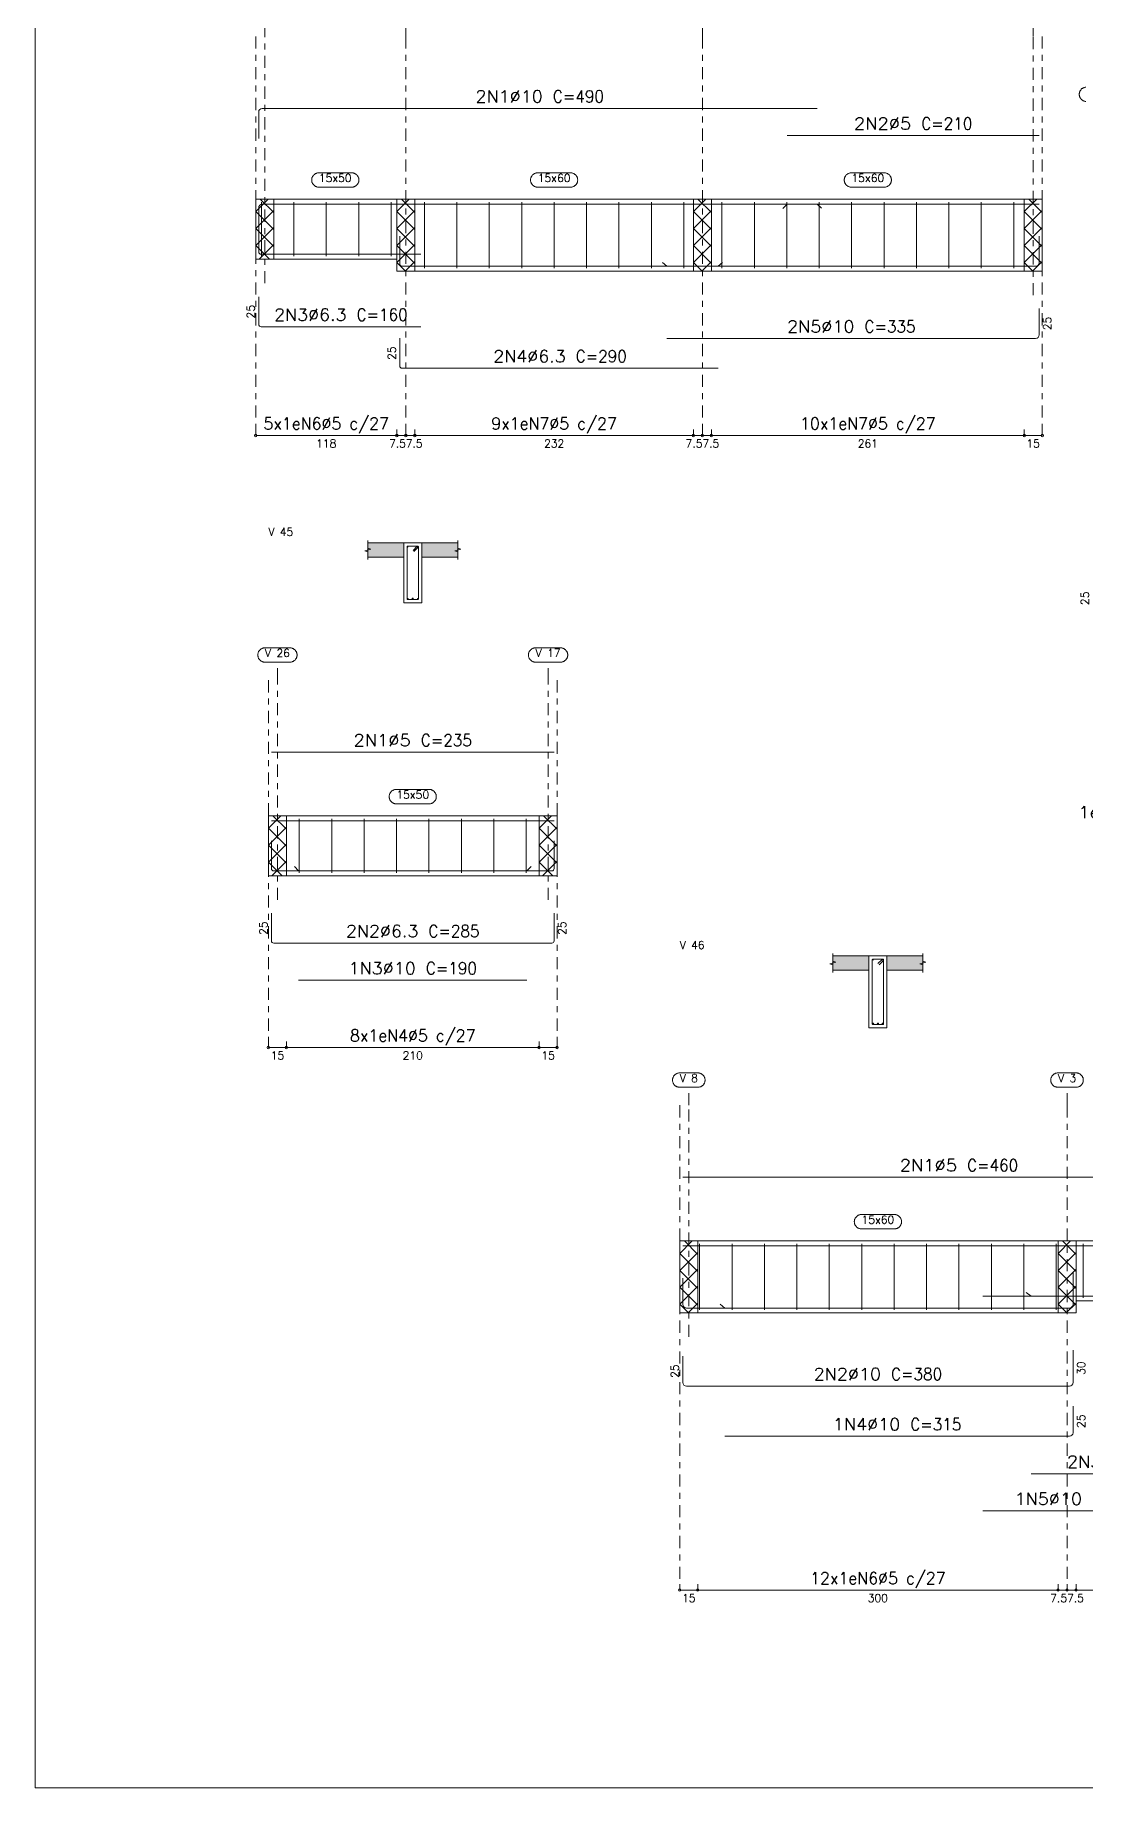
# Model space of a CAD drawing. Header units: millimetres. Extents: x 0 to 84, y 0 to 59.4.
# Drawn here: x 0 to 17.5, y 0 to 29.21 of the extents above; entities that cross this region are included whole.
import ezdxf
from ezdxf.enums import TextEntityAlignment as Align

# ---------------------------------------------------------------- set-up
doc = ezdxf.new("R2010")
doc.units = ezdxf.units.MM
doc.linetypes.add('CYPE_RAYAPUNTO', pattern=[0.4125, 0.2025, -0.105, 0, -0.105])
for name, color, linetype, lineweight in [('ARM_LONGITUDINAL_Ø10', 103, 'Continuous', 9), ('ARM_LONGITUDINAL_Ø5', 151, 'Continuous', 9), ('ARM_LONGITUDINAL_Ø6_3', 32, 'Continuous', 9), ('ARM_TRANSVERSAL_Ø5', 151, 'Continuous', 9), ('ELE_ARM_TRANS_TXT_EST', 3, 'Continuous', 9), ('ELE_CONT_NOS', 122, 'Continuous', 9), ('ELE_CONT_VIG_CONCRETO', 2, 'Continuous', 9), ('ELE_COT_COT_ANCORAGENS', 3, 'Continuous', 0), ('ELE_COT_COT_EST', 3, 'Continuous', 0), ('ELE_COT_COT_LIN_APOIOS', 2, 'CYPE_RAYAPUNTO', 0), ('ELE_COT_TEXTOS_ESTRIBOS', 122, 'Continuous', 0), ('ELE_REF_COT_LIN_AUX_COTA', 2, 'CYPE_RAYAPUNTO', 9), ('ELE_REF_NOME_PORTICO', 3, 'Continuous', 9), ('ELE_REF_REF_NOME', 3, 'Continuous', 9), ('ELE_REF_REF_REFERENCIA', 3, 'Continuous', 9), ('ELE_REF_TEXTO_REF_NOME', 3, 'Continuous', 9), ('ELE_REF_TEXTO_REF_REFERENCIA', 3, 'Continuous', 9), ('POR_ARM_LONG_ARM_TEXTOS', 3, 'Continuous', 9), ('POR_ARM_LONG_TXT_COMP', 3, 'Continuous', 9), ('QUAD_BORDA', 1, 'Continuous', 20), ('QUAD_LIMITES', 2, 'Continuous', 0), ('SEC_CONT_LAJES_CORTE', 8, 'Continuous', 9), ('SEC_CONT_VIG_CONCRETO_CORTE', 2, 'Continuous', 9)]:
    doc.layers.add(name, color=color, linetype=linetype, lineweight=lineweight)
doc.styles.add('CYPETXT', font='', dxfattribs={"height": 0.2})
doc.styles.get('CYPETXT').set_extended_font_data('romans')

msp = doc.modelspace()

# ---------------------------------------------------------------- hatches: boundary and pattern name
at = {"layer": 'SEC_CONT_LAJES_CORTE', "true_color": 0xdad7d3}
for points in [[(5.54, 20.746), (6.14, 20.746), (6.14, 20.506), (5.54, 20.506)], [(7.04, 20.746), (6.44, 20.746), (6.44, 20.506), (7.04, 20.506)], [(13.288, 13.864), (13.888, 13.864), (13.888, 13.624), (13.288, 13.624)], [(14.788, 13.864), (14.188, 13.864), (14.188, 13.624), (14.788, 13.624)]]:
    msp.add_hatch(color=254, dxfattribs=at).paths.add_polyline_path(points, flags=0)

# ---------------------------------------------------------------- linework, layer by layer
at = {"layer": 'ARM_LONGITUDINAL_Ø10'}
for p, q in [((13.025, 26.389), (13.099, 26.322)), ((10.525, 25.353), (10.449, 25.418)), ((4.39, 15.279), (4.32, 15.35)), ((8.19, 15.279), (8.261, 15.35)), ((16.588, 8.196), (16.508, 8.256)), ((11.488, 7.996), (11.411, 8.061))]:
    msp.add_line(p, q, dxfattribs=at)
for points in [[(3.725, 27.484), (3.725, 27.924), (3.729, 27.947), (3.742, 27.966), (3.762, 27.979), (3.785, 27.984), (13.025, 27.984)], [(3.725, 25.889), (3.725, 26.329), (3.729, 26.352), (3.742, 26.371), (3.762, 26.384), (3.785, 26.389), (13.025, 26.389)], [(16.725, 25.853), (16.725, 25.413), (16.72, 25.39), (16.707, 25.371), (16.688, 25.358), (16.665, 25.353), (10.525, 25.353)], [(16.725, 24.651), (16.725, 24.211), (16.72, 24.188), (16.707, 24.169), (16.688, 24.156), (16.665, 24.151), (10.525, 24.151)], [(4.39, 15.279), (8.19, 15.279)], [(4.39, 13.457), (8.19, 13.457)], [(10.788, 8.496), (10.788, 8.056), (10.793, 8.033), (10.806, 8.014), (10.825, 8.001), (10.848, 7.996), (17.228, 7.996), (17.251, 8.001), (17.27, 8.014), (17.283, 8.033), (17.288, 8.056), (17.288, 8.596)], [(17.288, 8.496), (17.288, 8.056), (17.283, 8.033), (17.27, 8.014), (17.251, 8.001), (17.228, 7.996), (11.488, 7.996)], [(19.988, 8.696), (19.988, 8.256), (19.983, 8.233), (19.97, 8.214), (19.951, 8.201), (19.928, 8.196), (16.588, 8.196)], [(18.985, 8.196), (15.785, 8.196)], [(10.788, 7.196), (10.788, 6.756), (10.793, 6.733), (10.806, 6.713), (10.825, 6.7), (10.848, 6.696), (17.228, 6.696), (17.251, 6.7), (17.27, 6.713), (17.283, 6.733), (17.288, 6.756), (17.288, 7.296)], [(17.288, 6.359), (17.288, 5.919), (17.283, 5.896), (17.27, 5.877), (17.251, 5.864), (17.228, 5.859), (11.488, 5.859)], [(19.988, 5.736), (19.988, 5.296), (19.983, 5.273), (19.97, 5.254), (19.951, 5.241), (19.928, 5.236), (16.588, 5.236)], [(18.985, 4.616), (15.785, 4.616)]]:
    msp.add_lwpolyline(points, dxfattribs=at)
for centre in [(6.29, 19.816), (13.958, 12.734), (14.038, 12.734), (14.118, 12.734)]:
    msp.add_circle(centre, 0.01, dxfattribs=at)
at = {"layer": 'ARM_LONGITUDINAL_Ø5'}
msp.add_line((12.525, 26.389), (12.454, 26.318), dxfattribs=at)
for points in [[(16.725, 27.531), (12.525, 27.531)], [(16.725, 26.389), (12.525, 26.389)], [(8.644, 17.257), (3.936, 17.257)], [(8.644, 16.115), (3.936, 16.115)], [(19.988, 10.174), (10.788, 10.174)], [(19.988, 9.032), (10.788, 9.032)]]:
    msp.add_lwpolyline(points, dxfattribs=at)
for centre in [(6.205, 20.681), (6.375, 20.681), (13.953, 13.799), (14.123, 13.799)]:
    msp.add_circle(centre, 0.005, dxfattribs=at)
at = {"layer": 'ARM_LONGITUDINAL_Ø6_3'}
msp.add_line((11.375, 25.353), (11.452, 25.417), dxfattribs=at)
for points in [[(3.725, 26.053), (3.725, 25.591), (3.728, 25.576), (3.736, 25.564), (3.748, 25.556), (3.763, 25.553), (6.425, 25.553)], [(6.075, 25.853), (6.075, 25.391), (6.078, 25.376), (6.086, 25.364), (6.098, 25.356), (6.113, 25.353), (11.375, 25.353)], [(3.725, 24.847), (3.725, 24.385), (3.728, 24.37), (3.736, 24.358), (3.748, 24.35), (3.763, 24.347), (6.425, 24.347)], [(6.075, 24.154), (6.075, 23.692), (6.078, 23.678), (6.086, 23.665), (6.098, 23.657), (6.113, 23.654), (11.375, 23.654)], [(8.644, 15.779), (8.644, 15.317), (8.641, 15.302), (8.633, 15.29), (8.621, 15.282), (8.606, 15.279), (3.974, 15.279), (3.96, 15.282), (3.947, 15.29), (3.939, 15.302), (3.936, 15.317), (3.936, 15.779)], [(8.644, 14.577), (8.644, 14.115), (8.641, 14.1), (8.633, 14.088), (8.621, 14.08), (8.606, 14.077), (3.974, 14.077), (3.96, 14.08), (3.947, 14.088), (3.939, 14.1), (3.936, 14.115), (3.936, 14.577)]]:
    msp.add_lwpolyline(points, dxfattribs=at)
for centre in [(6.207, 19.813), (6.374, 19.813)]:
    msp.add_circle(centre, 0.0063, dxfattribs=at)
at = {"layer": 'ARM_TRANSVERSAL_Ø5'}
for p, q in [((3.77, 26.421), (3.77, 25.521)), ((4.31, 26.421), (4.31, 25.521)), ((4.85, 26.421), (4.85, 25.521)), ((5.39, 26.421), (5.39, 25.521)), ((5.93, 26.421), (5.93, 25.521)), ((6.485, 26.421), (6.485, 25.321)), ((7.025, 26.421), (7.025, 25.321)), ((7.565, 26.421), (7.565, 25.321)), ((8.105, 26.421), (8.105, 25.321)), ((8.645, 26.421), (8.645, 25.321)), ((9.185, 26.421), (9.185, 25.321)), ((9.725, 26.421), (9.725, 25.321)), ((10.265, 26.421), (10.265, 25.321)), ((10.805, 26.421), (10.805, 25.321)), ((11.44, 26.421), (11.44, 25.321)), ((11.98, 26.421), (11.98, 25.321)), ((12.52, 26.421), (12.52, 25.321)), ((13.06, 26.421), (13.06, 25.321)), ((13.6, 26.421), (13.6, 25.321)), ((14.14, 26.421), (14.14, 25.321)), ((14.68, 26.421), (14.68, 25.321)), ((15.22, 26.421), (15.22, 25.321)), ((15.76, 26.421), (15.76, 25.321)), ((16.3, 26.421), (16.3, 25.321)), ((4.4, 16.147), (4.4, 15.247)), ((4.94, 16.147), (4.94, 15.247)), ((5.48, 16.147), (5.48, 15.247)), ((6.02, 16.147), (6.02, 15.247)), ((6.56, 16.147), (6.56, 15.247)), ((7.1, 16.147), (7.1, 15.247)), ((7.64, 16.147), (7.64, 15.247)), ((8.18, 16.147), (8.18, 15.247)), ((11.068, 9.064), (11.068, 7.964)), ((11.608, 9.064), (11.608, 7.964)), ((12.148, 9.064), (12.148, 7.964)), ((12.688, 9.064), (12.688, 7.964)), ((13.228, 9.064), (13.228, 7.964)), ((13.768, 9.064), (13.768, 7.964)), ((14.308, 9.064), (14.308, 7.964)), ((14.848, 9.064), (14.848, 7.964)), ((15.388, 9.064), (15.388, 7.964)), ((15.928, 9.064), (15.928, 7.964)), ((16.468, 9.064), (16.468, 7.964)), ((17.008, 9.064), (17.008, 7.964)), ((17.458, 9.064), (17.458, 8.164))]:
    msp.add_line(p, q, dxfattribs=at)
for points in [[(6.311, 20.601), (6.382, 20.672), (6.383, 20.674), (6.384, 20.676), (6.385, 20.678), (6.385, 20.68), (6.385, 20.682), (6.384, 20.684), (6.383, 20.686), (6.382, 20.688), (6.38, 20.689), (6.378, 20.69), (6.376, 20.691), (6.374, 20.691), (6.207, 20.691), (6.202, 20.69), (6.199, 20.688), (6.196, 20.684), (6.195, 20.68), (6.195, 19.813), (6.196, 19.808), (6.199, 19.805), (6.202, 19.802), (6.207, 19.801), (6.374, 19.801), (6.378, 19.802), (6.382, 19.805), (6.384, 19.808), (6.385, 19.813), (6.385, 20.68), (6.385, 20.682), (6.384, 20.684), (6.383, 20.686), (6.382, 20.688), (6.38, 20.689), (6.378, 20.69), (6.376, 20.691), (6.374, 20.691), (6.372, 20.691), (6.37, 20.691), (6.369, 20.69), (6.367, 20.689), (6.366, 20.688), (6.295, 20.617)], [(14.058, 13.712), (14.13, 13.785), (14.131, 13.787), (14.132, 13.789), (14.133, 13.791), (14.133, 13.794), (14.133, 13.797), (14.132, 13.799), (14.13, 13.802), (14.129, 13.804), (14.126, 13.806), (14.124, 13.807), (14.121, 13.808), (14.118, 13.809), (13.958, 13.809), (13.952, 13.807), (13.947, 13.804), (13.944, 13.799), (13.943, 13.794), (13.943, 12.734), (13.944, 12.728), (13.947, 12.723), (13.952, 12.72), (13.958, 12.719), (14.118, 12.719), (14.124, 12.72), (14.129, 12.723), (14.132, 12.728), (14.133, 12.734), (14.133, 13.794), (14.133, 13.797), (14.132, 13.799), (14.13, 13.802), (14.129, 13.804), (14.126, 13.806), (14.124, 13.807), (14.121, 13.808), (14.118, 13.809), (14.115, 13.808), (14.112, 13.807), (14.11, 13.806), (14.107, 13.804), (14.037, 13.734)]]:
    msp.add_lwpolyline(points, dxfattribs=at)
at = {"layer": 'ELE_CONT_NOS'}
for p, q in [((3.675, 26.471), (3.675, 25.471)), ((6.025, 26.471), (6.025, 26.471)), ((6.325, 26.471), (6.325, 26.471)), ((10.965, 26.471), (10.965, 26.471)), ((11.265, 26.471), (11.265, 26.471)), ((16.775, 26.471), (16.775, 25.271)), ((6.025, 25.471), (6.025, 25.471)), ((6.325, 25.271), (6.325, 25.271)), ((10.965, 25.271), (10.965, 25.271)), ((11.265, 25.271), (11.265, 25.271)), ((3.886, 16.197), (3.886, 15.197)), ((8.694, 16.197), (8.694, 15.197)), ((10.738, 9.114), (10.738, 7.914)), ((17.038, 9.114), (17.038, 9.114)), ((17.338, 9.114), (17.338, 9.114)), ((17.038, 7.914), (17.038, 7.914)), ((17.338, 8.114), (17.338, 8.114))]:
    msp.add_line(p, q, dxfattribs=at)
at = {"layer": 'ELE_CONT_NOS', "lineweight": 0}
for p, q in [((3.675, 26.264), (3.882, 26.471)), ((3.975, 26.247), (3.751, 26.471)), ((6.025, 26.264), (6.232, 26.471)), ((6.325, 26.247), (6.101, 26.471)), ((10.965, 26.264), (11.172, 26.471)), ((11.265, 26.247), (11.041, 26.471)), ((16.475, 26.264), (16.682, 26.471)), ((16.775, 26.247), (16.551, 26.471)), ((3.675, 25.981), (3.975, 26.281)), ((3.975, 25.964), (3.675, 26.264)), ((3.675, 25.698), (3.975, 25.998)), ((6.025, 25.981), (6.325, 26.281)), ((6.325, 25.964), (6.025, 26.264)), ((6.025, 25.698), (6.325, 25.998)), ((10.965, 25.981), (11.265, 26.281)), ((11.265, 25.964), (10.965, 26.264)), ((10.965, 25.698), (11.265, 25.998)), ((16.475, 25.981), (16.775, 26.281)), ((16.775, 25.964), (16.475, 26.264)), ((16.475, 25.698), (16.775, 25.998)), ((3.975, 25.681), (3.675, 25.981)), ((3.731, 25.471), (3.975, 25.715)), ((6.325, 25.681), (6.025, 25.981)), ((6.025, 25.415), (6.325, 25.715)), ((11.265, 25.681), (10.965, 25.981)), ((10.965, 25.415), (11.265, 25.715)), ((16.775, 25.681), (16.475, 25.981)), ((16.475, 25.415), (16.775, 25.715)), ((3.902, 25.471), (3.675, 25.698)), ((6.325, 25.398), (6.025, 25.698)), ((6.169, 25.271), (6.025, 25.415)), ((6.163, 25.271), (6.325, 25.433)), ((11.265, 25.398), (10.965, 25.698)), ((11.109, 25.271), (10.965, 25.415)), ((11.103, 25.271), (11.265, 25.433)), ((16.775, 25.398), (16.475, 25.698)), ((16.619, 25.271), (16.475, 25.415)), ((16.613, 25.271), (16.775, 25.433)), ((3.886, 15.99), (4.093, 16.197)), ((4.186, 15.973), (3.962, 16.197)), ((8.394, 15.99), (8.601, 16.197)), ((8.694, 15.973), (8.47, 16.197)), ((3.886, 15.707), (4.186, 16.007)), ((4.186, 15.69), (3.886, 15.99)), ((8.394, 15.707), (8.694, 16.007)), ((8.694, 15.69), (8.394, 15.99)), ((3.886, 15.424), (4.186, 15.724)), ((4.186, 15.407), (3.886, 15.707)), ((8.394, 15.424), (8.694, 15.724)), ((8.694, 15.407), (8.394, 15.707)), ((4.114, 15.197), (3.886, 15.424)), ((3.942, 15.197), (4.186, 15.441)), ((8.621, 15.197), (8.394, 15.424)), ((8.45, 15.197), (8.694, 15.441)), ((10.738, 8.907), (10.945, 9.114)), ((11.038, 8.89), (10.814, 9.114)), ((17.038, 8.907), (17.245, 9.114)), ((17.338, 8.89), (17.114, 9.114)), ((10.738, 8.624), (11.038, 8.924)), ((11.038, 8.607), (10.738, 8.907)), ((17.038, 8.624), (17.338, 8.924)), ((17.338, 8.607), (17.038, 8.907)), ((10.738, 8.342), (11.038, 8.642)), ((11.038, 8.324), (10.738, 8.624)), ((17.038, 8.342), (17.338, 8.642)), ((17.338, 8.324), (17.038, 8.624)), ((10.738, 8.059), (11.038, 8.359)), ((11.038, 8.042), (10.738, 8.342)), ((17.038, 8.059), (17.338, 8.359)), ((17.338, 8.042), (17.038, 8.342)), ((10.882, 7.914), (10.738, 8.059)), ((10.876, 7.914), (11.038, 8.076)), ((17.182, 7.914), (17.038, 8.059)), ((17.176, 7.914), (17.338, 8.076))]:
    msp.add_line(p, q, dxfattribs=at)
at = {"layer": 'ELE_CONT_NOS'}
for points in [[(3.675, 26.471), (3.975, 26.471)], [(6.025, 26.471), (6.325, 26.471)], [(10.965, 26.471), (11.265, 26.471)], [(16.475, 26.471), (16.775, 26.471)], [(3.675, 25.471), (3.975, 25.471)], [(6.025, 25.471), (6.025, 25.271), (6.325, 25.271)], [(10.965, 25.271), (11.265, 25.271)], [(16.475, 25.271), (16.775, 25.271)], [(3.886, 16.197), (4.186, 16.197)], [(8.394, 16.197), (8.694, 16.197)], [(3.886, 15.197), (4.186, 15.197)], [(8.394, 15.197), (8.694, 15.197)], [(10.738, 9.114), (11.038, 9.114)], [(17.038, 9.114), (17.338, 9.114)], [(10.738, 7.914), (11.038, 7.914)], [(17.038, 7.914), (17.338, 7.914), (17.338, 8.114)]]:
    msp.add_lwpolyline(points, dxfattribs=at)
at = {"layer": 'ELE_CONT_NOS', "lineweight": 0}
for points in [[(3.675, 26.471), (3.675, 25.471), (3.975, 25.471), (3.975, 26.471), (3.675, 26.471)], [(6.025, 26.471), (6.025, 25.271), (6.325, 25.271), (6.325, 26.471), (6.025, 26.471)], [(10.965, 26.471), (10.965, 25.271), (11.265, 25.271), (11.265, 26.471), (10.965, 26.471)], [(16.475, 26.471), (16.475, 25.271), (16.775, 25.271), (16.775, 26.471), (16.475, 26.471)], [(3.886, 16.197), (3.886, 15.197), (4.186, 15.197), (4.186, 16.197), (3.886, 16.197)], [(8.394, 16.197), (8.394, 15.197), (8.694, 15.197), (8.694, 16.197), (8.394, 16.197)], [(10.738, 9.114), (10.738, 7.914), (11.038, 7.914), (11.038, 9.114), (10.738, 9.114)], [(17.038, 9.114), (17.038, 7.914), (17.338, 7.914), (17.338, 9.114), (17.038, 9.114)]]:
    msp.add_lwpolyline(points, close=True, dxfattribs=at)
at = {"layer": 'ELE_CONT_VIG_CONCRETO'}
for p, q in [((3.975, 26.471), (6.025, 26.471)), ((6.325, 26.471), (10.965, 26.471)), ((11.265, 26.471), (16.475, 26.471)), ((3.975, 25.471), (6.025, 25.471)), ((6.325, 25.271), (10.965, 25.271)), ((11.265, 25.271), (16.475, 25.271)), ((4.186, 16.197), (8.394, 16.197)), ((4.186, 15.197), (8.394, 15.197)), ((11.038, 9.114), (17.038, 9.114)), ((17.338, 9.114), (19.738, 9.114)), ((11.038, 7.914), (17.038, 7.914)), ((17.338, 8.114), (19.738, 8.114))]:
    msp.add_line(p, q, dxfattribs=at)
at = {"layer": 'ELE_COT_COT_EST'}
for p, q in [((3.675, 22.534), (3.675, 22.634)), ((6.025, 22.534), (6.025, 22.634)), ((6.175, 22.534), (6.175, 22.634)), ((6.325, 22.534), (6.325, 22.634)), ((10.965, 22.534), (10.965, 22.634)), ((11.115, 22.534), (11.115, 22.634)), ((11.265, 22.534), (11.265, 22.634)), ((16.475, 22.534), (16.475, 22.634)), ((3.886, 12.337), (3.886, 12.437)), ((4.186, 12.337), (4.186, 12.437)), ((8.394, 12.337), (8.394, 12.437)), ((10.738, 3.296), (10.738, 3.396)), ((11.038, 3.296), (11.038, 3.396)), ((17.038, 3.296), (17.038, 3.396)), ((17.188, 3.296), (17.188, 3.396)), ((17.338, 3.296), (17.338, 3.396))]:
    msp.add_line(p, q, dxfattribs=at)
for points in [[(3.675, 22.534), (6.025, 22.534), (6.025, 22.634)], [(6.025, 22.534), (6.175, 22.534), (6.175, 22.634)], [(6.175, 22.534), (6.325, 22.534), (6.325, 22.634)], [(6.325, 22.534), (10.965, 22.534), (10.965, 22.634)], [(10.965, 22.534), (11.115, 22.534), (11.115, 22.634)], [(11.115, 22.534), (11.265, 22.534), (11.265, 22.634)], [(11.265, 22.534), (16.475, 22.534), (16.475, 22.634)], [(16.475, 22.534), (16.775, 22.534), (16.775, 22.634)], [(3.886, 12.337), (4.186, 12.337), (4.186, 12.437)], [(4.186, 12.337), (8.394, 12.337), (8.394, 12.437)], [(8.394, 12.337), (8.694, 12.337), (8.694, 12.437)], [(10.738, 3.296), (11.038, 3.296), (11.038, 3.396)], [(11.038, 3.296), (17.038, 3.296), (17.038, 3.396)], [(17.038, 3.296), (17.188, 3.296), (17.188, 3.396)], [(17.188, 3.296), (17.338, 3.296), (17.338, 3.396)], [(17.338, 3.296), (19.738, 3.296), (19.738, 3.396)]]:
    msp.add_lwpolyline(points, dxfattribs=at)
for centre in [(3.675, 22.534), (6.025, 22.534), (6.025, 22.534), (6.175, 22.534), (6.175, 22.534), (6.325, 22.534), (6.325, 22.534), (10.965, 22.534), (10.965, 22.534), (11.115, 22.534), (11.115, 22.534), (11.265, 22.534), (11.265, 22.534), (16.475, 22.534), (16.475, 22.534), (16.775, 22.534), (3.886, 12.337), (4.186, 12.337), (4.186, 12.337), (8.394, 12.337), (8.394, 12.337), (8.694, 12.337), (10.738, 3.296), (11.038, 3.296), (11.038, 3.296), (17.038, 3.296), (17.038, 3.296), (17.188, 3.296), (17.188, 3.296), (17.338, 3.296), (17.338, 3.296)]:
    msp.add_circle(centre, 0.02, dxfattribs=at)
at = {"layer": 'ELE_COT_COT_LIN_APOIOS'}
for p, q in [((3.675, 29.184), (3.675, 22.534)), ((6.175, 29.184), (6.175, 22.534)), ((11.115, 29.184), (11.115, 22.534)), ((16.775, 29.184), (16.775, 22.534)), ((3.886, 18.457), (3.886, 12.337)), ((8.694, 18.457), (8.694, 12.337)), ((10.738, 11.374), (10.738, 3.296)), ((17.188, 11.374), (17.188, 3.296))]:
    msp.add_line(p, q, dxfattribs=at)
at = {"layer": 'ELE_REF_COT_LIN_AUX_COTA'}
for p, q in [((3.825, 29.184), (3.825, 29.484)), ((6.175, 29.184), (6.175, 29.484)), ((11.115, 29.184), (11.115, 29.484)), ((16.625, 29.184), (16.625, 29.484)), ((3.825, 25.071), (3.825, 29.184)), ((16.625, 24.871), (16.625, 29.184)), ((4.036, 18.457), (4.036, 18.757)), ((8.544, 18.457), (8.544, 18.757)), ((4.036, 14.797), (4.036, 18.457)), ((8.544, 14.797), (8.544, 18.457)), ((10.888, 11.374), (10.888, 11.674)), ((17.188, 11.374), (17.188, 11.674)), ((10.888, 7.514), (10.888, 11.374))]:
    msp.add_line(p, q, dxfattribs=at)
at = {"layer": 'ELE_REF_REF_NOME'}
for points in [[(5.273, 26.911), (5.281, 26.911), (5.289, 26.91), (5.297, 26.909), (5.305, 26.907), (5.312, 26.904), (5.32, 26.902), (5.327, 26.898), (5.334, 26.894), (5.341, 26.89), (5.347, 26.885), (5.353, 26.88), (5.359, 26.874), (5.365, 26.869), (5.37, 26.862), (5.374, 26.856), (5.378, 26.849), (5.382, 26.842), (5.385, 26.834), (5.388, 26.827), (5.39, 26.819), (5.391, 26.811), (5.392, 26.803), (5.393, 26.795), (5.393, 26.787), (5.392, 26.779), (5.391, 26.771), (5.39, 26.763), (5.388, 26.756), (5.385, 26.748), (5.382, 26.741), (5.378, 26.733), (5.374, 26.726), (5.37, 26.72), (5.365, 26.714), (5.359, 26.708), (5.353, 26.702), (5.347, 26.697), (5.341, 26.692), (5.334, 26.688), (5.327, 26.684), (5.32, 26.681), (5.312, 26.678), (5.305, 26.675), (5.297, 26.673), (5.289, 26.672), (5.281, 26.671), (5.273, 26.671), (4.727, 26.671), (4.719, 26.671), (4.711, 26.672), (4.703, 26.673), (4.695, 26.675), (4.688, 26.678), (4.68, 26.681), (4.673, 26.684), (4.666, 26.688), (4.659, 26.692), (4.653, 26.697), (4.646, 26.702), (4.641, 26.708), (4.635, 26.714), (4.63, 26.72), (4.626, 26.726), (4.622, 26.733), (4.618, 26.741), (4.615, 26.748), (4.612, 26.756), (4.61, 26.763), (4.609, 26.771), (4.608, 26.779), (4.607, 26.787), (4.607, 26.795), (4.608, 26.803), (4.609, 26.811), (4.61, 26.819), (4.612, 26.827), (4.615, 26.834), (4.618, 26.842), (4.622, 26.849), (4.626, 26.856), (4.63, 26.862), (4.635, 26.869), (4.641, 26.874), (4.646, 26.88), (4.653, 26.885), (4.659, 26.89), (4.666, 26.894), (4.673, 26.898), (4.68, 26.902), (4.688, 26.904), (4.695, 26.907), (4.703, 26.909), (4.711, 26.91), (4.719, 26.911), (4.727, 26.911), (5.273, 26.911)], [(8.918, 26.911), (8.926, 26.911), (8.934, 26.91), (8.942, 26.909), (8.95, 26.907), (8.957, 26.904), (8.965, 26.902), (8.972, 26.898), (8.979, 26.894), (8.986, 26.89), (8.992, 26.885), (8.998, 26.88), (9.004, 26.874), (9.01, 26.869), (9.015, 26.862), (9.019, 26.856), (9.023, 26.849), (9.027, 26.842), (9.03, 26.834), (9.033, 26.827), (9.035, 26.819), (9.036, 26.811), (9.037, 26.803), (9.038, 26.795), (9.038, 26.787), (9.037, 26.779), (9.036, 26.771), (9.035, 26.763), (9.033, 26.756), (9.03, 26.748), (9.027, 26.741), (9.023, 26.733), (9.019, 26.726), (9.015, 26.72), (9.01, 26.714), (9.004, 26.708), (8.998, 26.702), (8.992, 26.697), (8.986, 26.692), (8.979, 26.688), (8.972, 26.684), (8.965, 26.681), (8.957, 26.678), (8.95, 26.675), (8.942, 26.673), (8.934, 26.672), (8.926, 26.671), (8.918, 26.671), (8.372, 26.671), (8.364, 26.671), (8.356, 26.672), (8.348, 26.673), (8.34, 26.675), (8.333, 26.678), (8.325, 26.681), (8.318, 26.684), (8.311, 26.688), (8.304, 26.692), (8.298, 26.697), (8.291, 26.702), (8.286, 26.708), (8.28, 26.714), (8.275, 26.72), (8.271, 26.726), (8.267, 26.733), (8.263, 26.741), (8.26, 26.748), (8.257, 26.756), (8.255, 26.763), (8.254, 26.771), (8.253, 26.779), (8.252, 26.787), (8.252, 26.795), (8.253, 26.803), (8.254, 26.811), (8.255, 26.819), (8.257, 26.827), (8.26, 26.834), (8.263, 26.842), (8.267, 26.849), (8.271, 26.856), (8.275, 26.862), (8.28, 26.869), (8.286, 26.874), (8.291, 26.88), (8.298, 26.885), (8.304, 26.89), (8.311, 26.894), (8.318, 26.898), (8.325, 26.902), (8.333, 26.904), (8.34, 26.907), (8.348, 26.909), (8.356, 26.91), (8.364, 26.911), (8.372, 26.911), (8.918, 26.911)], [(14.143, 26.911), (14.151, 26.911), (14.159, 26.91), (14.167, 26.909), (14.175, 26.907), (14.182, 26.904), (14.19, 26.902), (14.197, 26.898), (14.204, 26.894), (14.211, 26.89), (14.217, 26.885), (14.223, 26.88), (14.229, 26.874), (14.235, 26.869), (14.24, 26.862), (14.244, 26.856), (14.248, 26.849), (14.252, 26.842), (14.255, 26.834), (14.258, 26.827), (14.26, 26.819), (14.261, 26.811), (14.262, 26.803), (14.263, 26.795), (14.263, 26.787), (14.262, 26.779), (14.261, 26.771), (14.26, 26.763), (14.258, 26.756), (14.255, 26.748), (14.252, 26.741), (14.248, 26.733), (14.244, 26.726), (14.24, 26.72), (14.235, 26.714), (14.229, 26.708), (14.223, 26.702), (14.217, 26.697), (14.211, 26.692), (14.204, 26.688), (14.197, 26.684), (14.19, 26.681), (14.182, 26.678), (14.175, 26.675), (14.167, 26.673), (14.159, 26.672), (14.151, 26.671), (14.143, 26.671), (13.597, 26.671), (13.589, 26.671), (13.581, 26.672), (13.573, 26.673), (13.565, 26.675), (13.558, 26.678), (13.55, 26.681), (13.543, 26.684), (13.536, 26.688), (13.529, 26.692), (13.523, 26.697), (13.516, 26.702), (13.511, 26.708), (13.505, 26.714), (13.5, 26.72), (13.496, 26.726), (13.492, 26.733), (13.488, 26.741), (13.485, 26.748), (13.482, 26.756), (13.48, 26.763), (13.479, 26.771), (13.478, 26.779), (13.477, 26.787), (13.477, 26.795), (13.478, 26.803), (13.479, 26.811), (13.48, 26.819), (13.482, 26.827), (13.485, 26.834), (13.488, 26.842), (13.492, 26.849), (13.496, 26.856), (13.5, 26.862), (13.505, 26.869), (13.511, 26.874), (13.516, 26.88), (13.523, 26.885), (13.529, 26.89), (13.536, 26.894), (13.543, 26.898), (13.55, 26.902), (13.558, 26.904), (13.565, 26.907), (13.573, 26.909), (13.581, 26.91), (13.589, 26.911), (13.597, 26.911), (14.143, 26.911)], [(6.563, 16.637), (6.571, 16.637), (6.579, 16.636), (6.587, 16.635), (6.595, 16.633), (6.603, 16.63), (6.61, 16.627), (6.617, 16.624), (6.624, 16.62), (6.631, 16.616), (6.638, 16.611), (6.644, 16.606), (6.65, 16.6), (6.655, 16.594), (6.66, 16.588), (6.664, 16.581), (6.668, 16.575), (6.672, 16.567), (6.675, 16.56), (6.678, 16.552), (6.68, 16.545), (6.682, 16.537), (6.683, 16.529), (6.683, 16.521), (6.683, 16.513), (6.683, 16.505), (6.682, 16.497), (6.68, 16.489), (6.678, 16.481), (6.675, 16.474), (6.672, 16.466), (6.668, 16.459), (6.664, 16.452), (6.66, 16.446), (6.655, 16.439), (6.65, 16.433), (6.644, 16.428), (6.638, 16.423), (6.631, 16.418), (6.624, 16.414), (6.617, 16.41), (6.61, 16.406), (6.603, 16.404), (6.595, 16.401), (6.587, 16.399), (6.579, 16.398), (6.571, 16.397), (6.563, 16.397), (6.017, 16.397), (6.009, 16.397), (6.001, 16.398), (5.993, 16.399), (5.986, 16.401), (5.978, 16.404), (5.97, 16.406), (5.963, 16.41), (5.956, 16.414), (5.949, 16.418), (5.943, 16.423), (5.937, 16.428), (5.931, 16.433), (5.926, 16.439), (5.921, 16.446), (5.916, 16.452), (5.912, 16.459), (5.908, 16.466), (5.905, 16.474), (5.903, 16.481), (5.901, 16.489), (5.899, 16.497), (5.898, 16.505), (5.897, 16.513), (5.897, 16.521), (5.898, 16.529), (5.899, 16.537), (5.901, 16.545), (5.903, 16.552), (5.905, 16.56), (5.908, 16.567), (5.912, 16.575), (5.916, 16.581), (5.921, 16.588), (5.926, 16.594), (5.931, 16.6), (5.937, 16.606), (5.943, 16.611), (5.949, 16.616), (5.956, 16.62), (5.963, 16.624), (5.97, 16.627), (5.978, 16.63), (5.986, 16.633), (5.993, 16.635), (6.001, 16.636), (6.009, 16.637), (6.017, 16.637), (6.563, 16.637)], [(14.311, 9.554), (14.319, 9.554), (14.327, 9.553), (14.335, 9.552), (14.343, 9.55), (14.35, 9.548), (14.358, 9.545), (14.365, 9.541), (14.372, 9.538), (14.379, 9.533), (14.385, 9.528), (14.391, 9.523), (14.397, 9.518), (14.403, 9.512), (14.408, 9.505), (14.412, 9.499), (14.416, 9.492), (14.42, 9.485), (14.423, 9.477), (14.426, 9.47), (14.428, 9.462), (14.429, 9.454), (14.43, 9.446), (14.431, 9.438), (14.431, 9.43), (14.43, 9.422), (14.429, 9.414), (14.428, 9.406), (14.426, 9.399), (14.423, 9.391), (14.42, 9.384), (14.416, 9.377), (14.412, 9.37), (14.408, 9.363), (14.403, 9.357), (14.397, 9.351), (14.391, 9.345), (14.385, 9.34), (14.379, 9.335), (14.372, 9.331), (14.365, 9.327), (14.358, 9.324), (14.35, 9.321), (14.343, 9.319), (14.335, 9.317), (14.327, 9.315), (14.319, 9.315), (14.311, 9.314), (13.765, 9.314), (13.757, 9.315), (13.749, 9.315), (13.741, 9.317), (13.733, 9.319), (13.726, 9.321), (13.718, 9.324), (13.711, 9.327), (13.704, 9.331), (13.697, 9.335), (13.691, 9.34), (13.684, 9.345), (13.679, 9.351), (13.673, 9.357), (13.668, 9.363), (13.664, 9.37), (13.66, 9.377), (13.656, 9.384), (13.653, 9.391), (13.65, 9.399), (13.648, 9.406), (13.647, 9.414), (13.646, 9.422), (13.645, 9.43), (13.645, 9.438), (13.646, 9.446), (13.647, 9.454), (13.648, 9.462), (13.65, 9.47), (13.653, 9.477), (13.656, 9.485), (13.66, 9.492), (13.664, 9.499), (13.668, 9.505), (13.673, 9.512), (13.679, 9.518), (13.684, 9.523), (13.691, 9.528), (13.697, 9.533), (13.704, 9.538), (13.711, 9.541), (13.718, 9.545), (13.726, 9.548), (13.733, 9.55), (13.741, 9.552), (13.749, 9.553), (13.757, 9.554), (13.765, 9.554), (14.311, 9.554)]]:
    msp.add_lwpolyline(points, close=True, dxfattribs=at)
at = {"layer": 'ELE_REF_REF_REFERENCIA'}
msp.add_lwpolyline([(17.503, 28.099), (17.495, 28.1), (17.487, 28.101), (17.48, 28.103), (17.472, 28.105), (17.465, 28.108), (17.457, 28.111), (17.45, 28.115), (17.443, 28.12), (17.437, 28.124), (17.431, 28.13), (17.425, 28.135), (17.42, 28.141), (17.415, 28.147), (17.41, 28.154), (17.406, 28.161), (17.403, 28.168), (17.399, 28.175), (17.397, 28.183), (17.395, 28.191), (17.393, 28.199), (17.392, 28.206), (17.391, 28.214), (17.391, 28.223), (17.392, 28.231), (17.393, 28.238), (17.395, 28.246), (17.397, 28.254), (17.399, 28.262), (17.403, 28.269), (17.406, 28.276), (17.41, 28.283), (17.415, 28.29), (17.42, 28.296), (17.425, 28.302), (17.431, 28.308), (17.437, 28.313), (17.443, 28.317), (17.45, 28.322), (17.457, 28.326), (17.465, 28.329), (17.472, 28.332), (17.48, 28.334), (17.487, 28.336), (17.495, 28.337), (17.503, 28.338)], dxfattribs=at)
for points in [[(4.243, 18.997), (4.251, 18.997), (4.259, 18.996), (4.267, 18.995), (4.275, 18.993), (4.283, 18.99), (4.29, 18.987), (4.297, 18.984), (4.304, 18.98), (4.311, 18.976), (4.318, 18.971), (4.324, 18.966), (4.33, 18.96), (4.335, 18.954), (4.34, 18.948), (4.344, 18.941), (4.349, 18.935), (4.352, 18.927), (4.355, 18.92), (4.358, 18.912), (4.36, 18.905), (4.362, 18.897), (4.363, 18.889), (4.363, 18.881), (4.363, 18.873), (4.363, 18.865), (4.362, 18.857), (4.36, 18.849), (4.358, 18.841), (4.355, 18.834), (4.352, 18.826), (4.349, 18.819), (4.344, 18.812), (4.34, 18.806), (4.335, 18.799), (4.33, 18.793), (4.324, 18.788), (4.318, 18.783), (4.311, 18.778), (4.304, 18.774), (4.297, 18.77), (4.29, 18.766), (4.283, 18.764), (4.275, 18.761), (4.267, 18.759), (4.259, 18.758), (4.251, 18.757), (4.243, 18.757), (3.829, 18.757), (3.821, 18.757), (3.813, 18.758), (3.805, 18.759), (3.798, 18.761), (3.79, 18.764), (3.782, 18.766), (3.775, 18.77), (3.768, 18.774), (3.761, 18.778), (3.755, 18.783), (3.749, 18.788), (3.743, 18.793), (3.738, 18.799), (3.733, 18.806), (3.728, 18.812), (3.724, 18.819), (3.72, 18.826), (3.717, 18.834), (3.715, 18.841), (3.713, 18.849), (3.711, 18.857), (3.71, 18.865), (3.709, 18.873), (3.709, 18.881), (3.71, 18.889), (3.711, 18.897), (3.713, 18.905), (3.715, 18.912), (3.717, 18.92), (3.72, 18.927), (3.724, 18.935), (3.728, 18.941), (3.733, 18.948), (3.738, 18.954), (3.743, 18.96), (3.749, 18.966), (3.755, 18.971), (3.761, 18.976), (3.768, 18.98), (3.775, 18.984), (3.782, 18.987), (3.79, 18.99), (3.798, 18.993), (3.805, 18.995), (3.813, 18.996), (3.821, 18.997), (3.829, 18.997), (4.243, 18.997)], [(8.751, 18.997), (8.759, 18.997), (8.767, 18.996), (8.775, 18.995), (8.783, 18.993), (8.791, 18.99), (8.798, 18.987), (8.805, 18.984), (8.812, 18.98), (8.819, 18.976), (8.826, 18.971), (8.832, 18.966), (8.837, 18.96), (8.843, 18.954), (8.848, 18.948), (8.852, 18.941), (8.856, 18.935), (8.86, 18.927), (8.863, 18.92), (8.866, 18.912), (8.868, 18.905), (8.87, 18.897), (8.871, 18.889), (8.871, 18.881), (8.871, 18.873), (8.871, 18.865), (8.87, 18.857), (8.868, 18.849), (8.866, 18.841), (8.863, 18.834), (8.86, 18.826), (8.856, 18.819), (8.852, 18.812), (8.848, 18.806), (8.843, 18.799), (8.837, 18.793), (8.832, 18.788), (8.826, 18.783), (8.819, 18.778), (8.812, 18.774), (8.805, 18.77), (8.798, 18.766), (8.791, 18.764), (8.783, 18.761), (8.775, 18.759), (8.767, 18.758), (8.759, 18.757), (8.751, 18.757), (8.337, 18.757), (8.329, 18.757), (8.321, 18.758), (8.313, 18.759), (8.306, 18.761), (8.298, 18.764), (8.29, 18.766), (8.283, 18.77), (8.276, 18.774), (8.269, 18.778), (8.263, 18.783), (8.257, 18.788), (8.251, 18.793), (8.246, 18.799), (8.241, 18.806), (8.236, 18.812), (8.232, 18.819), (8.228, 18.826), (8.225, 18.834), (8.223, 18.841), (8.22, 18.849), (8.219, 18.857), (8.218, 18.865), (8.217, 18.873), (8.217, 18.881), (8.218, 18.889), (8.219, 18.897), (8.22, 18.905), (8.223, 18.912), (8.225, 18.92), (8.228, 18.927), (8.232, 18.935), (8.236, 18.941), (8.241, 18.948), (8.246, 18.954), (8.251, 18.96), (8.257, 18.966), (8.263, 18.971), (8.269, 18.976), (8.276, 18.98), (8.283, 18.984), (8.29, 18.987), (8.298, 18.99), (8.306, 18.993), (8.313, 18.995), (8.321, 18.996), (8.329, 18.997), (8.337, 18.997), (8.751, 18.997)], [(11.039, 11.914), (11.047, 11.914), (11.055, 11.913), (11.063, 11.912), (11.071, 11.91), (11.078, 11.908), (11.086, 11.905), (11.093, 11.901), (11.1, 11.898), (11.107, 11.893), (11.113, 11.888), (11.119, 11.883), (11.125, 11.878), (11.131, 11.872), (11.136, 11.865), (11.14, 11.859), (11.144, 11.852), (11.148, 11.845), (11.151, 11.837), (11.154, 11.83), (11.156, 11.822), (11.157, 11.814), (11.158, 11.806), (11.159, 11.798), (11.159, 11.79), (11.158, 11.782), (11.157, 11.774), (11.156, 11.766), (11.154, 11.759), (11.151, 11.751), (11.148, 11.744), (11.144, 11.737), (11.14, 11.73), (11.136, 11.723), (11.131, 11.717), (11.125, 11.711), (11.119, 11.705), (11.113, 11.7), (11.107, 11.695), (11.1, 11.691), (11.093, 11.687), (11.086, 11.684), (11.078, 11.681), (11.071, 11.679), (11.063, 11.677), (11.055, 11.675), (11.047, 11.675), (11.039, 11.674), (10.737, 11.674), (10.729, 11.675), (10.721, 11.675), (10.713, 11.677), (10.705, 11.679), (10.698, 11.681), (10.69, 11.684), (10.683, 11.687), (10.676, 11.691), (10.669, 11.695), (10.663, 11.7), (10.656, 11.705), (10.651, 11.711), (10.645, 11.717), (10.64, 11.723), (10.636, 11.73), (10.632, 11.737), (10.628, 11.744), (10.625, 11.751), (10.622, 11.759), (10.62, 11.766), (10.619, 11.774), (10.618, 11.782), (10.617, 11.79), (10.617, 11.798), (10.618, 11.806), (10.619, 11.814), (10.62, 11.822), (10.622, 11.83), (10.625, 11.837), (10.628, 11.845), (10.632, 11.852), (10.636, 11.859), (10.64, 11.865), (10.645, 11.872), (10.651, 11.878), (10.656, 11.883), (10.663, 11.888), (10.669, 11.893), (10.676, 11.898), (10.683, 11.901), (10.69, 11.905), (10.698, 11.908), (10.705, 11.91), (10.713, 11.912), (10.721, 11.913), (10.729, 11.914), (10.737, 11.914), (11.039, 11.914)], [(17.339, 11.914), (17.347, 11.914), (17.355, 11.913), (17.363, 11.912), (17.371, 11.91), (17.378, 11.908), (17.386, 11.905), (17.393, 11.901), (17.4, 11.898), (17.407, 11.893), (17.413, 11.888), (17.419, 11.883), (17.425, 11.878), (17.431, 11.872), (17.436, 11.865), (17.44, 11.859), (17.444, 11.852), (17.448, 11.845), (17.451, 11.837), (17.454, 11.83), (17.456, 11.822), (17.457, 11.814), (17.458, 11.806), (17.459, 11.798), (17.459, 11.79), (17.458, 11.782), (17.457, 11.774), (17.456, 11.766), (17.454, 11.759), (17.451, 11.751), (17.448, 11.744), (17.444, 11.737), (17.44, 11.73), (17.436, 11.723), (17.431, 11.717), (17.425, 11.711), (17.419, 11.705), (17.413, 11.7), (17.407, 11.695), (17.4, 11.691), (17.393, 11.687), (17.386, 11.684), (17.378, 11.681), (17.371, 11.679), (17.363, 11.677), (17.355, 11.675), (17.347, 11.675), (17.339, 11.674), (17.037, 11.674), (17.029, 11.675), (17.021, 11.675), (17.013, 11.677), (17.005, 11.679), (16.998, 11.681), (16.99, 11.684), (16.983, 11.687), (16.976, 11.691), (16.969, 11.695), (16.963, 11.7), (16.956, 11.705), (16.951, 11.711), (16.945, 11.717), (16.94, 11.723), (16.936, 11.73), (16.932, 11.737), (16.928, 11.744), (16.925, 11.751), (16.922, 11.759), (16.92, 11.766), (16.919, 11.774), (16.918, 11.782), (16.917, 11.79), (16.917, 11.798), (16.918, 11.806), (16.919, 11.814), (16.92, 11.822), (16.922, 11.83), (16.925, 11.837), (16.928, 11.845), (16.932, 11.852), (16.936, 11.859), (16.94, 11.865), (16.945, 11.872), (16.951, 11.878), (16.956, 11.883), (16.963, 11.888), (16.969, 11.893), (16.976, 11.898), (16.983, 11.901), (16.99, 11.905), (16.998, 11.908), (17.005, 11.91), (17.013, 11.912), (17.021, 11.913), (17.029, 11.914), (17.037, 11.914), (17.339, 11.914)]]:
    msp.add_lwpolyline(points, close=True, dxfattribs=at)
at = {"layer": 'QUAD_BORDA'}
msp.add_lwpolyline([(0, 0), (84, 0), (84, 59.4), (0, 59.4), (0, 0)], close=True, dxfattribs=at)
at = {"layer": 'QUAD_LIMITES'}
msp.add_lwpolyline([(0, 0), (84, 0), (84, 59.4), (0, 59.4), (0, 0)], close=True, dxfattribs=at)
at = {"layer": 'SEC_CONT_LAJES_CORTE'}
for points in [[(5.54, 20.786), (5.54, 20.656), (5.59, 20.641), (5.49, 20.611), (5.54, 20.596), (5.54, 20.466)], [(5.54, 20.746), (6.14, 20.746), (6.14, 20.506), (5.54, 20.506)], [(7.04, 20.746), (6.44, 20.746), (6.44, 20.506), (7.04, 20.506)], [(7.04, 20.786), (7.04, 20.656), (7.09, 20.641), (6.99, 20.611), (7.04, 20.596), (7.04, 20.466)], [(13.288, 13.904), (13.288, 13.774), (13.338, 13.759), (13.238, 13.729), (13.288, 13.714), (13.288, 13.584)], [(13.288, 13.864), (13.888, 13.864), (13.888, 13.624), (13.288, 13.624)], [(14.788, 13.864), (14.188, 13.864), (14.188, 13.624), (14.788, 13.624)], [(14.788, 13.904), (14.788, 13.774), (14.838, 13.759), (14.738, 13.729), (14.788, 13.714), (14.788, 13.584)]]:
    msp.add_lwpolyline(points, dxfattribs=at)
at = {"layer": 'SEC_CONT_LAJES_CORTE', "color": 254, "true_color": 0xdad7d3}
for points in [[(5.54, 20.746), (6.14, 20.746), (6.14, 20.506), (5.54, 20.506)], [(7.04, 20.746), (6.44, 20.746), (6.44, 20.506), (7.04, 20.506)], [(13.288, 13.864), (13.888, 13.864), (13.888, 13.624), (13.288, 13.624)], [(14.788, 13.864), (14.188, 13.864), (14.188, 13.624), (14.788, 13.624)]]:
    msp.add_lwpolyline(points, close=True, dxfattribs=at)
at = {"layer": 'SEC_CONT_VIG_CONCRETO_CORTE'}
for points in [[(6.44, 20.746), (6.14, 20.746), (6.14, 19.746), (6.44, 19.746), (6.44, 20.746)], [(14.188, 13.864), (13.888, 13.864), (13.888, 12.664), (14.188, 12.664), (14.188, 13.864)]]:
    msp.add_lwpolyline(points, close=True, dxfattribs=at)

# ---------------------------------------------------------------- texts
at = {"layer": 'ELE_ARM_TRANS_TXT_EST', "style": 'CYPETXT'}
for s, width, p, p2 in [('5x1eN6%%c5 c/27', 0.835131, (3.804, 22.634), (5.895, 22.634)), ('9x1eN7%%c5 c/27', 0.835131, (7.599, 22.634), (9.69, 22.634)), ('10x1eN7%%c5 c/27', 0.837784, (12.74, 22.634), (14.999, 22.634)), ('1eN18%%c5', 0.943672, (17.38, 16.16), (18.67, 16.16)), ('8x1eN4%%c5 c/27', 0.835131, (5.245, 12.437), (7.336, 12.437)), ('12x1eN6%%c5 c/27', 0.837784, (12.908, 3.396), (15.167, 3.396))]:
    msp.add_text(s, height=0.2, dxfattribs=dict(at, width=width)).set_placement(p, p2, align=Align.FIT)
at = {"layer": 'ELE_COT_COT_ANCORAGENS', "style": 'CYPETXT', "width": 0.872274}
for s, p, p2 in [('25', (3.658, 24.485), (3.658, 24.709)), ('25', (16.925, 24.289), (16.925, 24.513)), ('25', (6.008, 23.792), (6.008, 24.016)), ('25', (17.552, 19.709), (17.552, 19.933)), ('25', (3.87, 14.215), (3.87, 14.439)), ('25', (8.844, 14.215), (8.844, 14.439)), ('25', (10.721, 6.834), (10.721, 7.058)), ('30', (17.488, 6.884), (17.488, 7.108)), ('25', (17.488, 5.997), (17.488, 6.221))]:
    msp.add_text(s, height=0.1333, rotation=90, dxfattribs=at).set_placement(p, p2, align=Align.FIT)
at = {"layer": 'ELE_COT_TEXTOS_ESTRIBOS', "style": 'CYPETXT'}
for s, width, p, p2 in [('118', 0.872274, (4.682, 22.334), (5.018, 22.334)), ('7.5', 0.868127, (5.895, 22.334), (6.175, 22.334)), ('7.5', 0.868127, (6.175, 22.334), (6.455, 22.334)), ('232', 0.872274, (8.477, 22.334), (8.813, 22.334)), ('7.5', 0.868127, (10.835, 22.334), (11.115, 22.334)), ('7.5', 0.868127, (11.115, 22.334), (11.395, 22.334)), ('261', 0.872274, (13.702, 22.334), (14.038, 22.334)), ('15', 0.872274, (16.513, 22.334), (16.737, 22.334)), ('15', 0.872274, (3.924, 12.137), (4.148, 12.137)), ('210', 0.872274, (6.122, 12.137), (6.458, 12.137)), ('15', 0.872274, (8.432, 12.137), (8.656, 12.137)), ('15', 0.872274, (10.776, 3.096), (11, 3.096)), ('300', 0.872274, (13.87, 3.096), (14.206, 3.096)), ('7.5', 0.868127, (16.908, 3.096), (17.188, 3.096)), ('7.5', 0.868127, (17.188, 3.096), (17.468, 3.096))]:
    msp.add_text(s, height=0.1333, dxfattribs=dict(at, width=width)).set_placement(p, p2, align=Align.FIT)
at = {"layer": 'ELE_REF_NOME_PORTICO', "style": 'CYPETXT', "width": 0.816032}
for s, p, p2 in [('V 45', (3.886, 20.861), (4.3, 20.861)), ('V 46', (10.738, 13.978), (11.152, 13.978))]:
    msp.add_text(s, height=0.1333, dxfattribs=at).set_placement(p, p2, align=Align.FIT)
at = {"layer": 'ELE_REF_TEXTO_REF_NOME', "style": 'CYPETXT', "width": 0.876123}
for s, p, p2 in [('15x50', (4.727, 26.758), (5.273, 26.758)), ('15x60', (8.372, 26.758), (8.918, 26.758)), ('15x60', (13.597, 26.758), (14.143, 26.758)), ('15x50', (6.017, 16.484), (6.563, 16.484)), ('15x60', (13.765, 9.401), (14.311, 9.401))]:
    msp.add_text(s, height=0.1333, dxfattribs=at).set_placement(p, p2, align=Align.FIT)
at = {"layer": 'ELE_REF_TEXTO_REF_REFERENCIA', "style": 'CYPETXT'}
for s, width, p, p2 in [('V 26', 0.816032, (3.829, 18.844), (4.243, 18.844)), ('V 17', 0.816032, (8.337, 18.844), (8.751, 18.844)), ('V 8', 0.796974, (10.737, 11.761), (11.039, 11.761)), ('V 3', 0.796974, (17.037, 11.761), (17.339, 11.761))]:
    msp.add_text(s, height=0.1333, dxfattribs=dict(at, width=width)).set_placement(p, p2, align=Align.FIT)
at = {"layer": 'POR_ARM_LONG_ARM_TEXTOS', "style": 'CYPETXT'}
for s, width, p, p2 in [('2N1%%c10', 0.940329, (7.335, 28.084), (8.457, 28.084)), ('2N2%%c5', 0.953428, (13.639, 27.631), (14.593, 27.631)), ('2N3%%c6.3', 0.933581, (3.982, 24.447), (5.188, 24.447)), ('2N5%%c10', 0.940329, (12.525, 24.251), (13.647, 24.251)), ('2N4%%c6.3', 0.933581, (7.632, 23.754), (8.838, 23.754)), ('2N1%%c5', 0.953428, (5.304, 17.357), (6.258, 17.357)), ('2N2%%c6.3', 0.933581, (5.178, 14.177), (6.384, 14.177)), ('1N3%%c10', 0.940329, (5.22, 13.557), (6.342, 13.557)), ('2N1%%c5', 0.953428, (14.402, 10.274), (15.356, 10.274)), ('2N2%%c10', 0.940329, (12.968, 6.796), (14.09, 6.796)), ('1N4%%c10', 0.940329, (13.288, 5.959), (14.41, 5.959)), ('2N3%%c10', 0.940329, (17.188, 5.336), (18.31, 5.336)), ('1N5%%c10', 0.940329, (16.315, 4.716), (17.437, 4.716))]:
    msp.add_text(s, height=0.2, dxfattribs=dict(at, width=width)).set_placement(p, p2, align=Align.FIT)
at = {"layer": 'POR_ARM_LONG_TXT_COMP', "style": 'CYPETXT', "width": 0.770929}
for s, p, p2 in [(' C=490', (8.497, 28.084), (9.475, 28.084)), (' C=210', (14.633, 27.631), (15.611, 27.631)), (' C=160', (5.228, 24.447), (6.206, 24.447)), (' C=335', (13.687, 24.251), (14.665, 24.251)), (' C=290', (8.878, 23.754), (9.856, 23.754)), (' C=235', (6.298, 17.357), (7.276, 17.357)), (' C=285', (6.424, 14.177), (7.402, 14.177)), (' C=190', (6.382, 13.557), (7.36, 13.557)), (' C=460', (15.396, 10.274), (16.374, 10.274)), (' C=380', (14.13, 6.796), (15.108, 6.796)), (' C=315', (14.45, 5.959), (15.428, 5.959))]:
    msp.add_text(s, height=0.2, dxfattribs=at).set_placement(p, p2, align=Align.FIT)

doc.saveas('drawing.dxf')
